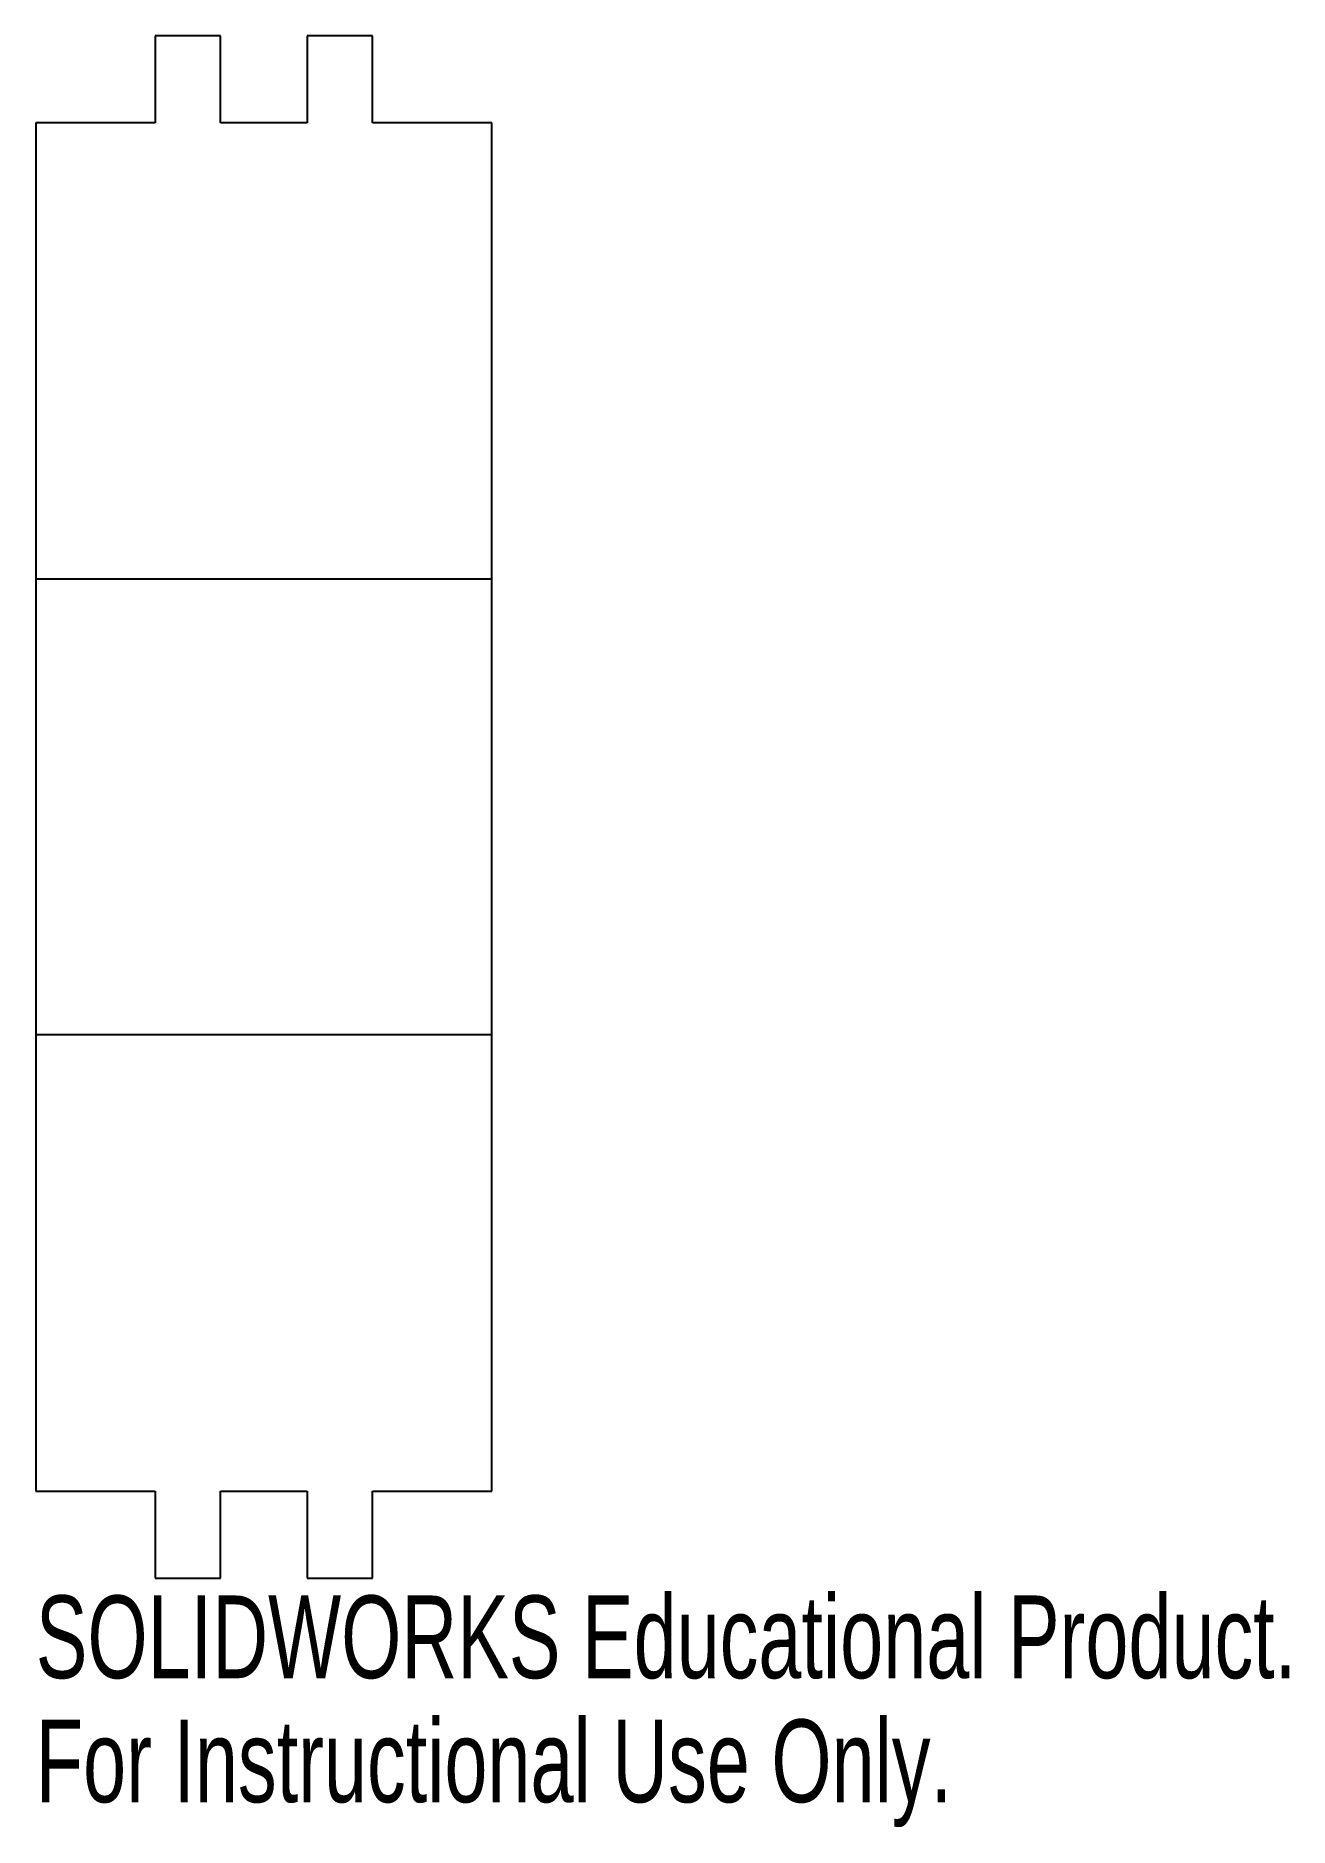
# Model space of a CAD drawing. Header units: inches. Extents: x -0.4 to 2.49, y -2.81 to 1.31.
import ezdxf

# ---------------------------------------------------------------- set-up
doc = ezdxf.new("R2010")
doc.units = ezdxf.units.IN
doc.header["$MEASUREMENT"] = 0
doc.styles.add('SLDTEXTSTYLE0', font='TXT', dxfattribs={"width": 0.7})

msp = doc.modelspace()

# ---------------------------------------------------------------- linework, layer by layer
at = {"color": 7, "linetype": 'Continuous', "lineweight": 25}
for p, q in [((-0.1213, 1.311), (-0.1213, 1.111)), ((0.0287, 1.311), (-0.1213, 1.311)), ((0.0287, 1.111), (0.0287, 1.311)), ((0.2287, 1.311), (0.2287, 1.111)), ((0.3787, 1.311), (0.2287, 1.311)), ((0.3787, 1.111), (0.3787, 1.311)), ((-0.3961, 1.111), (-0.3961, -2.0378)), ((-0.1213, 1.111), (-0.3961, 1.111)), ((0.2287, 1.111), (0.0287, 1.111)), ((0.6535, 1.111), (0.3787, 1.111)), ((0.6535, -2.0378), (0.6535, 1.111)), ((-0.3961, -2.0378), (-0.1213, -2.0378)), ((-0.1213, -2.0378), (-0.1213, -2.2378)), ((0.0287, -2.2378), (0.0287, -2.0378)), ((0.0287, -2.0378), (0.2287, -2.0378)), ((0.2287, -2.0378), (0.2287, -2.2378)), ((0.3787, -2.2378), (0.3787, -2.0378)), ((0.3787, -2.0378), (0.6535, -2.0378)), ((-0.1213, -2.2378), (0.0287, -2.2378)), ((0.2287, -2.2378), (0.3787, -2.2378))]:
    msp.add_line(p, q, dxfattribs=at)
at = {"color": 7, "linetype": 'Continuous'}
for p, q in [((-0.3961, 0.0614), (0.6535, 0.0614)), ((0.6535, -0.9882), (-0.3961, -0.9882))]:
    msp.add_line(p, q, dxfattribs=at)

# ---------------------------------------------------------------- texts
at = {"color": 7, "linetype": 'Continuous', "char_height": 0.1903, "attachment_point": 1, "style": 'SLDTEXTSTYLE0'}
for s, insert in [('SOLIDWORKS Educational Product.', (-0.3961, -2.278)), ('For Instructional Use Only.', (-0.3961, -2.5634))]:
    msp.add_mtext(s, dxfattribs=dict(at, insert=insert))

doc.saveas('drawing.dxf')
